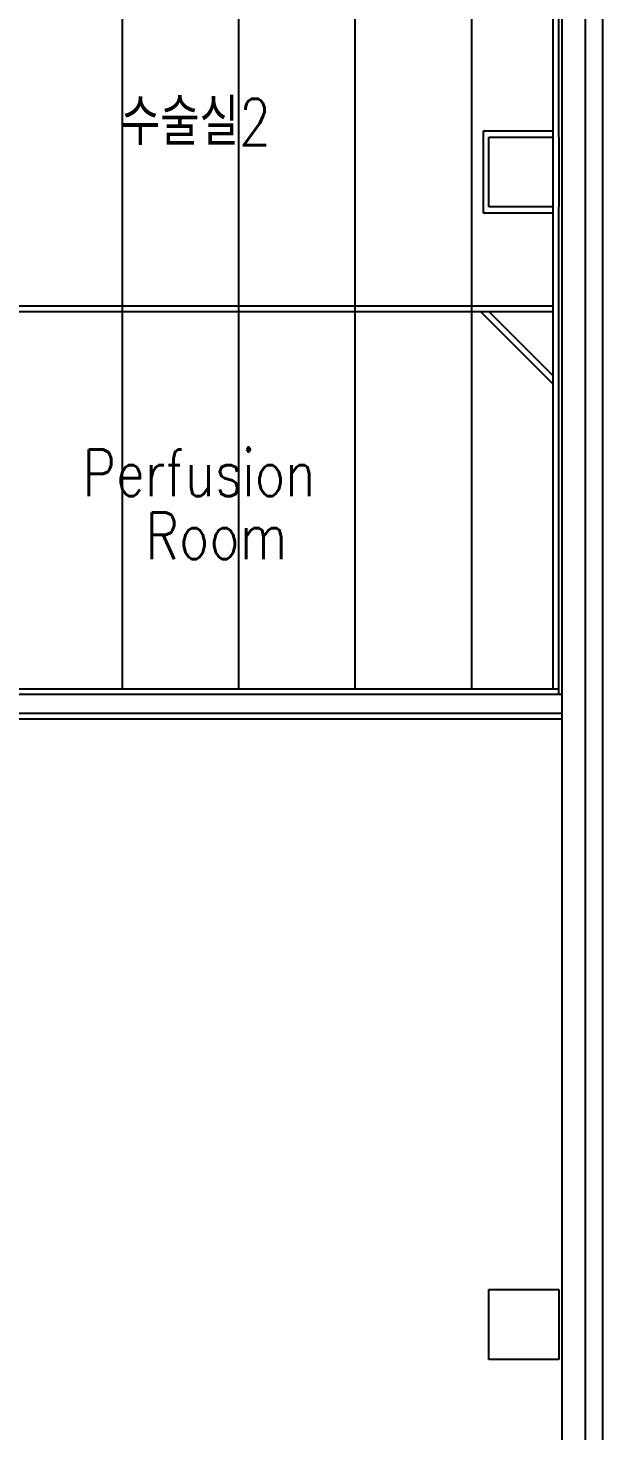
# Model space of a CAD drawing. Header units: millimetres. Extents: x 605428 to 684586, y -474155 to -416366.
# Drawn here: x 679375 to 684313, y -461223 to -449173 of the extents above; entities that cross this region are included whole.
import ezdxf

# ---------------------------------------------------------------- set-up
doc = ezdxf.new("R2010")
doc.units = ezdxf.units.MM
doc.header["$LTSCALE"] = 500
for name, color, linetype in [('ARCH', 9, 'Continuous'), ('arch-col', 9, 'Continuous'), ('TXT', 7, 'Continuous'), ('천정', 5, 'Continuous'), ('크린판넬', 4, 'Continuous'), ('해치', 9, 'Continuous')]:
    doc.layers.add(name, color=color, linetype=linetype)
doc.styles.add('GHD', font='simple.shx', dxfattribs={"bigfont": 'whgtxt.shx'})

msp = doc.modelspace()

# ---------------------------------------------------------------- linework, layer by layer
at = {"layer": 'ARCH', "color": 9}
for p, q in [((684312.8, -474154.9), (684312.8, -427128.5)), ((684162.8, -470308.5), (684162.8, -427278.5)), ((683962.8, -454848.5), (683962.8, -427478.5)), ((683962.8, -470308.5), (683962.8, -454848.5))]:
    msp.add_line(p, q, dxfattribs=at)
at = {"layer": 'arch-col', "color": 9}
for p, q in [((683932.8, -450108.5), (683932.8, -450708.5)), ((683932.8, -450108.5), (683932.8, -450708.5)), ((683332.8, -460008.5), (683932.8, -460008.5)), ((683332.8, -460608.5), (683332.8, -460008.5)), ((683332.8, -460008.5), (683932.8, -460008.5)), ((683332.8, -460608.5), (683332.8, -460008.5)), ((683932.8, -460008.5), (683932.8, -460608.5)), ((683932.8, -460008.5), (683932.8, -460608.5)), ((683932.8, -460608.5), (683332.8, -460608.5)), ((683932.8, -460608.5), (683332.8, -460608.5))]:
    msp.add_line(p, q, dxfattribs=at)
at = {"layer": '천정', "linetype": 'Continuous'}
for p, q in [((680182.8, -433108.5), (680182.8, -454858.5)), ((681182.8, -433108.5), (681182.8, -454858.5)), ((682182.8, -433108.5), (682182.8, -454858.5)), ((683182.8, -433108.5), (683182.8, -454858.5))]:
    msp.add_line(p, q, dxfattribs=at)
at = {"layer": '크린판넬', "color": 9, "linetype": 'Continuous'}
for p, q in [((683882.8, -444108.5), (683882.8, -450708.5)), ((683932.8, -450108.5), (683932.8, -444108.5)), ((683882.8, -450058.5), (683282.8, -450058.5)), ((683282.8, -450058.5), (683282.8, -450758.5)), ((683332.8, -450708.5), (683332.8, -450108.5)), ((683332.8, -450108.5), (683882.8, -450108.5)), ((683332.8, -450108.5), (683882.8, -450108.5)), ((683332.8, -450708.5), (683332.8, -450108.5)), ((683332.8, -450108.5), (683882.8, -450108.5)), ((683332.8, -450708.5), (683332.8, -450108.5)), ((683282.8, -450758.5), (683882.8, -450758.5)), ((683882.8, -450708.5), (683332.8, -450708.5)), ((683882.8, -450708.5), (683332.8, -450708.5)), ((683882.8, -450708.5), (683332.8, -450708.5)), ((683882.8, -450708.5), (683882.8, -454848.5)), ((683932.8, -454898.5), (683932.8, -450708.5)), ((678332.8, -451558.5), (683882.8, -451558.5)), ((678332.8, -451608.5), (683882.8, -451608.5)), ((683262.1, -451608.5), (683882.8, -452229.2)), ((683332.8, -451608.5), (683882.8, -452158.5)), ((683962.8, -454898.5), (672032.8, -454898.5)), ((674332.8, -454848.5), (683932.8, -454848.5))]:
    msp.add_line(p, q, dxfattribs=at)
at = {"layer": '해치', "color": 9, "linetype": 'Continuous'}
for p, q in [((672192.8, -455058.5), (683962.8, -455058.5)), ((683962.8, -455108.5), (672242.8, -455108.5))]:
    msp.add_line(p, q, dxfattribs=at)

# ---------------------------------------------------------------- texts
at = {"layer": 'TXT', "color": 9, "style": 'GHD', "width": 0.8}
for s, p in [('수술실2', (680170.8, -450179.4)), ('Perfusion', (679842, -453192.8)), ('Room', (680383.5, -453734.1))]:
    msp.add_text(s, height=400, dxfattribs=at).set_placement(p)

doc.saveas('drawing.dxf')
